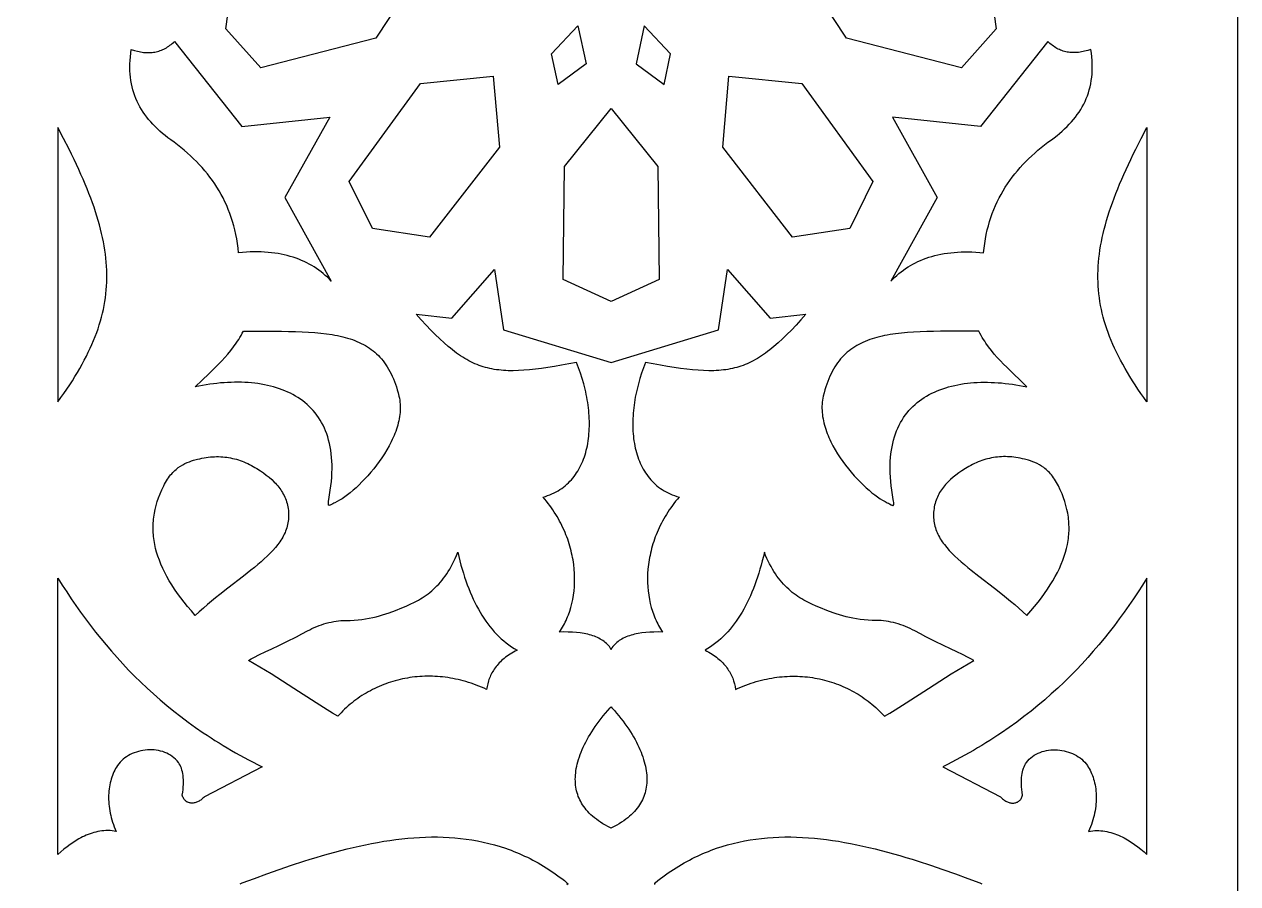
# Model space of a CAD drawing. Extents: x -580 to 580, y -400 to 400.
# Drawn here: x 478.1 to 545, y 53.2 to 100.6 of the extents above; entities that cross this region are included whole.
import ezdxf

# ---------------------------------------------------------------- set-up
doc = ezdxf.new("R2010")
doc.units = 0
doc.layers.add('LAYER_1', color=18, linetype='CONTINUOUS')
doc.layers.add('LAYER_2', color=174, linetype='CONTINUOUS')

msp = doc.modelspace()

# ---------------------------------------------------------------- linework, layer by layer
at = {"layer": 'LAYER_1'}
for points in [[(489.261, 100.354), (489.664, 103.268), (495.968, 104.882), (499.584, 103), (497.51, 99.836), (491.176, 98.197)], [(524.987, 104.882), (531.29, 103.268), (531.694, 100.354), (529.779, 98.197), (523.445, 99.836), (521.37, 103)], [(508.646, 100.525), (509.101, 98.429), (507.559, 97.282), (507.203, 98.973)], [(512.309, 100.525), (511.853, 98.429), (513.395, 97.282), (513.751, 98.973)], [(495.066, 86.451), (494.958, 86.561), (494.848, 86.667), (494.734, 86.77), (494.617, 86.869), (494.497, 86.965), (494.374, 87.057), (494.248, 87.145), (494.119, 87.23), (493.986, 87.311), (493.851, 87.388), (493.712, 87.461), (493.569, 87.53), (493.423, 87.595), (493.274, 87.657), (493.121, 87.714), (492.965, 87.767), (492.805, 87.816), (492.642, 87.86), (492.475, 87.901), (492.304, 87.937), (492.129, 87.968), (491.951, 87.996), (491.769, 88.018), (491.583, 88.037), (491.393, 88.051), (491.2, 88.06), (491.002, 88.064), (490.8, 88.064), (490.594, 88.059), (490.384, 88.049), (490.17, 88.035), (489.952, 88.015), (489.925, 88.275), (489.892, 88.531), (489.851, 88.781), (489.805, 89.027), (489.751, 89.268), (489.691, 89.504), (489.625, 89.735), (489.553, 89.962), (489.475, 90.185), (489.39, 90.403), (489.3, 90.617), (489.204, 90.826), (489.102, 91.032), (488.995, 91.233), (488.882, 91.43), (488.764, 91.623), (488.64, 91.813), (488.511, 91.999), (488.378, 92.18), (488.239, 92.359), (488.095, 92.533), (487.946, 92.705), (487.793, 92.872), (487.635, 93.037), (487.473, 93.198), (487.306, 93.356), (487.135, 93.51), (486.96, 93.662), (486.78, 93.811), (486.597, 93.956), (486.41, 94.099), (486.218, 94.24), (486.062, 94.355), (485.911, 94.472), (485.765, 94.591), (485.624, 94.713), (485.489, 94.836), (485.359, 94.962), (485.235, 95.09), (485.116, 95.221), (485.002, 95.353), (484.894, 95.489), (484.792, 95.627), (484.695, 95.767), (484.604, 95.91), (484.519, 96.056), (484.44, 96.205), (484.367, 96.357), (484.3, 96.511), (484.239, 96.669), (484.183, 96.829), (484.134, 96.993), (484.091, 97.16), (484.055, 97.33), (484.025, 97.503), (484.001, 97.68), (483.983, 97.86), (483.972, 98.044), (483.967, 98.231), (483.969, 98.422), (483.978, 98.616), (483.993, 98.814), (484.015, 99.016), (484.044, 99.222), (484.219, 99.164), (484.391, 99.117), (484.476, 99.098), (484.56, 99.081), (484.643, 99.068), (484.725, 99.057), (484.806, 99.049), (484.886, 99.044), (484.965, 99.042), (485.044, 99.043), (485.121, 99.046), (485.198, 99.053), (485.274, 99.062), (485.348, 99.074), (485.422, 99.089), (485.495, 99.107), (485.568, 99.128), (485.639, 99.152), (485.709, 99.178), (485.779, 99.207), (485.847, 99.239), (485.915, 99.274), (485.982, 99.312), (486.048, 99.353), (486.113, 99.396), (486.177, 99.443), (486.24, 99.492), (486.303, 99.544), (486.364, 99.599), (486.425, 99.657), (490.128, 94.965), (494.978, 95.487), (492.509, 91.056)], [(525.888, 86.451), (525.996, 86.561), (526.107, 86.667), (526.221, 86.77), (526.338, 86.869), (526.457, 86.965), (526.58, 87.057), (526.706, 87.145), (526.836, 87.23), (526.968, 87.311), (527.104, 87.388), (527.243, 87.461), (527.385, 87.53), (527.531, 87.595), (527.681, 87.657), (527.833, 87.714), (527.99, 87.767), (528.149, 87.816), (528.313, 87.86), (528.48, 87.901), (528.651, 87.937), (528.825, 87.968), (529.003, 87.996), (529.186, 88.018), (529.371, 88.037), (529.561, 88.051), (529.755, 88.06), (529.953, 88.064), (530.155, 88.064), (530.36, 88.059), (530.57, 88.049), (530.784, 88.035), (531.003, 88.015), (531.029, 88.275), (531.063, 88.531), (531.103, 88.781), (531.15, 89.027), (531.203, 89.268), (531.263, 89.504), (531.329, 89.735), (531.401, 89.962), (531.48, 90.185), (531.564, 90.403), (531.654, 90.617), (531.75, 90.826), (531.852, 91.032), (531.96, 91.233), (532.073, 91.43), (532.191, 91.623), (532.314, 91.813), (532.443, 91.999), (532.577, 92.18), (532.716, 92.359), (532.86, 92.533), (533.008, 92.705), (533.162, 92.872), (533.32, 93.037), (533.482, 93.198), (533.649, 93.356), (533.82, 93.51), (533.995, 93.662), (534.174, 93.811), (534.358, 93.956), (534.545, 94.099), (534.736, 94.24), (534.892, 94.355), (535.044, 94.472), (535.189, 94.591), (535.33, 94.713), (535.465, 94.836), (535.595, 94.962), (535.72, 95.09), (535.839, 95.221), (535.953, 95.353), (536.06, 95.489), (536.163, 95.627), (536.259, 95.767), (536.35, 95.91), (536.435, 96.056), (536.514, 96.205), (536.588, 96.357), (536.655, 96.511), (536.716, 96.669), (536.771, 96.829), (536.82, 96.993), (536.863, 97.16), (536.9, 97.33), (536.93, 97.503), (536.954, 97.68), (536.972, 97.86), (536.983, 98.044), (536.987, 98.231), (536.985, 98.422), (536.977, 98.616), (536.961, 98.814), (536.939, 99.016), (536.911, 99.222), (536.735, 99.164), (536.563, 99.117), (536.479, 99.098), (536.395, 99.081), (536.312, 99.068), (536.23, 99.057), (536.149, 99.049), (536.069, 99.044), (535.989, 99.042), (535.911, 99.043), (535.833, 99.046), (535.757, 99.053), (535.681, 99.062), (535.606, 99.074), (535.532, 99.089), (535.459, 99.107), (535.387, 99.128), (535.316, 99.152), (535.245, 99.178), (535.176, 99.207), (535.107, 99.239), (535.04, 99.274), (534.973, 99.312), (534.907, 99.353), (534.842, 99.396), (534.778, 99.443), (534.714, 99.492), (534.652, 99.544), (534.59, 99.599), (534.53, 99.657), (530.826, 94.965), (525.977, 95.487), (528.446, 91.056)], [(500.478, 88.869), (497.329, 89.352), (496.054, 91.931), (499.971, 97.334), (503.987, 97.743), (504.329, 93.825)], [(520.984, 97.334), (524.901, 91.931), (523.626, 89.352), (520.476, 88.869), (516.625, 93.825), (516.968, 97.743)], [(510.477, 95.959), (513.048, 92.76), (513.126, 86.536), (510.477, 85.332), (507.829, 86.536), (507.907, 92.76)], [(480, 79.793), (480.171, 80.032), (480.337, 80.268), (480.497, 80.502), (480.651, 80.734), (480.799, 80.965), (480.942, 81.193), (481.079, 81.419), (481.21, 81.644), (481.336, 81.868), (481.456, 82.09), (481.57, 82.31), (481.679, 82.53), (481.782, 82.748), (481.88, 82.965), (481.972, 83.182), (482.059, 83.398), (482.14, 83.613), (482.215, 83.827), (482.285, 84.041), (482.349, 84.255), (482.408, 84.468), (482.462, 84.681), (482.51, 84.895), (482.553, 85.108), (482.59, 85.321), (482.622, 85.535), (482.648, 85.749), (482.67, 85.964), (482.685, 86.179), (482.696, 86.395), (482.701, 86.612), (482.701, 86.829), (482.696, 87.048), (482.685, 87.268), (482.669, 87.489), (482.648, 87.711), (482.622, 87.935), (482.59, 88.16), (482.553, 88.387), (482.512, 88.616), (482.465, 88.847), (482.413, 89.08), (482.355, 89.314), (482.293, 89.551), (482.226, 89.79), (482.153, 90.032), (482.075, 90.276), (481.993, 90.523), (481.905, 90.773), (481.813, 91.025), (481.715, 91.28), (481.613, 91.538), (481.505, 91.8), (481.393, 92.065), (481.275, 92.333), (481.153, 92.604), (481.026, 92.879), (480.894, 93.158), (480.757, 93.441), (480.615, 93.727), (480.317, 94.312), (480, 94.914)], [(540, 79.793), (539.829, 80.032), (539.663, 80.268), (539.503, 80.502), (539.349, 80.734), (539.201, 80.965), (539.058, 81.193), (538.921, 81.419), (538.79, 81.644), (538.664, 81.868), (538.544, 82.09), (538.43, 82.31), (538.321, 82.53), (538.218, 82.748), (538.12, 82.965), (538.028, 83.182), (537.941, 83.398), (537.86, 83.613), (537.785, 83.827), (537.715, 84.041), (537.651, 84.255), (537.592, 84.468), (537.538, 84.681), (537.49, 84.895), (537.447, 85.108), (537.41, 85.321), (537.378, 85.535), (537.352, 85.749), (537.33, 85.964), (537.315, 86.179), (537.304, 86.395), (537.299, 86.612), (537.299, 86.829), (537.304, 87.048), (537.315, 87.268), (537.331, 87.489), (537.352, 87.711), (537.378, 87.935), (537.41, 88.16), (537.447, 88.387), (537.488, 88.616), (537.535, 88.847), (537.587, 89.08), (537.645, 89.314), (537.707, 89.551), (537.774, 89.79), (537.847, 90.032), (537.925, 90.276), (538.007, 90.523), (538.095, 90.773), (538.187, 91.025), (538.285, 91.28), (538.387, 91.538), (538.495, 91.8), (538.607, 92.065), (538.725, 92.333), (538.847, 92.604), (538.974, 92.879), (539.106, 93.158), (539.243, 93.441), (539.385, 93.727), (539.683, 94.312), (540, 94.914)], [(510.483, 66.161), (510.477, 66.17), (510.472, 66.161), (510.472, 66.179), (510.429, 66.247), (510.382, 66.311), (510.332, 66.373), (510.278, 66.432), (510.22, 66.489), (510.159, 66.542), (510.095, 66.593), (510.027, 66.642), (509.957, 66.688), (509.883, 66.731), (509.806, 66.772), (509.726, 66.81), (509.643, 66.846), (509.557, 66.88), (509.469, 66.911), (509.378, 66.94), (509.284, 66.966), (509.189, 66.991), (509.09, 67.013), (508.99, 67.033), (508.782, 67.066), (508.567, 67.091), (508.344, 67.109), (508.114, 67.118), (507.879, 67.12), (507.638, 67.115), (507.695, 67.201), (507.75, 67.289), (507.804, 67.378), (507.856, 67.47), (507.905, 67.563), (507.953, 67.658), (507.999, 67.755), (508.042, 67.853), (508.084, 67.953), (508.124, 68.055), (508.197, 68.262), (508.262, 68.475), (508.318, 68.694), (508.366, 68.917), (508.405, 69.145), (508.435, 69.378), (508.455, 69.614), (508.467, 69.853), (508.469, 70.095), (508.461, 70.341), (508.444, 70.588), (508.417, 70.837), (508.38, 71.088), (508.358, 71.214), (508.333, 71.34), (508.306, 71.467), (508.275, 71.593), (508.243, 71.72), (508.208, 71.847), (508.17, 71.973), (508.129, 72.1), (508.086, 72.227), (508.04, 72.353), (507.991, 72.479), (507.94, 72.606), (507.885, 72.731), (507.828, 72.857), (507.769, 72.982), (507.706, 73.107), (507.641, 73.231), (507.572, 73.355), (507.501, 73.478), (507.427, 73.601), (507.35, 73.723), (507.27, 73.844), (507.187, 73.965), (507.102, 74.085), (507.013, 74.204), (506.921, 74.322), (506.826, 74.439), (506.728, 74.555), (506.857, 74.593), (506.982, 74.635), (507.103, 74.68), (507.221, 74.73), (507.336, 74.783), (507.447, 74.84), (507.554, 74.901), (507.658, 74.965), (507.759, 75.033), (507.856, 75.104), (507.95, 75.179), (508.04, 75.257), (508.127, 75.337), (508.211, 75.422), (508.291, 75.509), (508.368, 75.599), (508.442, 75.692), (508.513, 75.788), (508.58, 75.886), (508.644, 75.987), (508.705, 76.091), (508.763, 76.198), (508.818, 76.306), (508.869, 76.418), (508.917, 76.531), (508.963, 76.647), (509.005, 76.765), (509.044, 76.885), (509.08, 77.007), (509.113, 77.131), (509.143, 77.256), (509.17, 77.384), (509.194, 77.513), (509.215, 77.644), (509.234, 77.777), (509.249, 77.911), (509.261, 78.046), (509.271, 78.183), (509.278, 78.321), (509.281, 78.461), (509.282, 78.601), (509.281, 78.742), (509.276, 78.885), (509.269, 79.028), (509.259, 79.173), (509.246, 79.318), (509.231, 79.463), (509.213, 79.609), (509.192, 79.756), (509.168, 79.904), (509.142, 80.051), (509.114, 80.199), (509.083, 80.347), (509.049, 80.496), (508.974, 80.793), (508.888, 81.09), (508.793, 81.386), (508.689, 81.681), (508.574, 81.973), (508.153, 81.894), (507.75, 81.82), (507.365, 81.754), (506.997, 81.694), (506.645, 81.643), (506.308, 81.599), (505.985, 81.564), (505.675, 81.538), (505.377, 81.521), (505.091, 81.514), (504.952, 81.514), (504.815, 81.517), (504.681, 81.522), (504.548, 81.53), (504.418, 81.541), (504.29, 81.554), (504.164, 81.571), (504.039, 81.59), (503.917, 81.612), (503.795, 81.637), (503.675, 81.665), (503.557, 81.696), (503.439, 81.731), (503.323, 81.768), (503.208, 81.809), (503.093, 81.853), (502.979, 81.901), (502.866, 81.952), (502.753, 82.006), (502.64, 82.064), (502.528, 82.125), (502.416, 82.19), (502.304, 82.258), (502.191, 82.33), (502.079, 82.406), (501.966, 82.486), (501.853, 82.57), (501.739, 82.657), (501.624, 82.748), (501.508, 82.844), (501.275, 83.047), (501.036, 83.266), (500.792, 83.503), (500.541, 83.757), (500.283, 84.029), (500.016, 84.318), (499.74, 84.627), (501.707, 84.403), (504.06, 87.097), (504.557, 83.774), (510.477, 81.967), (516.397, 83.774), (516.894, 87.097), (519.248, 84.403), (521.215, 84.627), (520.939, 84.318), (520.672, 84.029), (520.414, 83.757), (520.163, 83.503), (519.919, 83.266), (519.68, 83.047), (519.446, 82.844), (519.331, 82.748), (519.216, 82.657), (519.102, 82.57), (518.989, 82.486), (518.876, 82.406), (518.763, 82.33), (518.651, 82.258), (518.539, 82.19), (518.427, 82.125), (518.314, 82.064), (518.202, 82.006), (518.089, 81.952), (517.976, 81.901), (517.862, 81.853), (517.747, 81.809), (517.632, 81.768), (517.515, 81.731), (517.398, 81.696), (517.279, 81.665), (517.159, 81.637), (517.038, 81.612), (516.915, 81.59), (516.791, 81.571), (516.664, 81.554), (516.536, 81.541), (516.406, 81.53), (516.274, 81.522), (516.14, 81.517), (516.003, 81.514), (515.864, 81.514), (515.577, 81.521), (515.28, 81.538), (514.97, 81.564), (514.647, 81.599), (514.31, 81.643), (513.958, 81.694), (513.59, 81.754), (513.205, 81.82), (512.802, 81.894), (512.38, 81.973), (512.266, 81.681), (512.161, 81.386), (512.066, 81.09), (511.981, 80.793), (511.906, 80.496), (511.872, 80.347), (511.841, 80.199), (511.812, 80.051), (511.786, 79.904), (511.763, 79.756), (511.742, 79.609), (511.724, 79.463), (511.708, 79.318), (511.696, 79.173), (511.686, 79.028), (511.678, 78.885), (511.674, 78.742), (511.672, 78.601), (511.673, 78.461), (511.677, 78.321), (511.684, 78.183), (511.693, 78.046), (511.706, 77.911), (511.721, 77.777), (511.739, 77.644), (511.76, 77.513), (511.784, 77.384), (511.812, 77.256), (511.842, 77.131), (511.875, 77.007), (511.911, 76.885), (511.95, 76.765), (511.992, 76.647), (512.037, 76.531), (512.086, 76.418), (512.137, 76.306), (512.192, 76.198), (512.249, 76.091), (512.31, 75.987), (512.375, 75.886), (512.442, 75.788), (512.513, 75.692), (512.586, 75.599), (512.664, 75.509), (512.744, 75.422), (512.828, 75.337), (512.915, 75.257), (513.005, 75.179), (513.099, 75.104), (513.196, 75.033), (513.297, 74.965), (513.401, 74.901), (513.508, 74.84), (513.619, 74.783), (513.733, 74.73), (513.851, 74.68), (513.973, 74.635), (514.098, 74.593), (514.226, 74.555), (514.128, 74.439), (514.034, 74.322), (513.942, 74.204), (513.853, 74.085), (513.767, 73.965), (513.684, 73.844), (513.605, 73.723), (513.528, 73.601), (513.454, 73.478), (513.382, 73.355), (513.314, 73.231), (513.249, 73.107), (513.186, 72.982), (513.126, 72.857), (513.069, 72.731), (513.015, 72.606), (512.964, 72.479), (512.915, 72.353), (512.869, 72.227), (512.826, 72.1), (512.785, 71.973), (512.747, 71.847), (512.712, 71.72), (512.679, 71.593), (512.649, 71.467), (512.622, 71.34), (512.597, 71.214), (512.574, 71.088), (512.537, 70.837), (512.51, 70.588), (512.493, 70.341), (512.486, 70.095), (512.488, 69.853), (512.499, 69.614), (512.52, 69.378), (512.55, 69.145), (512.589, 68.917), (512.636, 68.694), (512.693, 68.475), (512.758, 68.262), (512.831, 68.055), (512.87, 67.953), (512.912, 67.853), (512.956, 67.755), (513.002, 67.658), (513.049, 67.563), (513.099, 67.47), (513.151, 67.378), (513.204, 67.289), (513.26, 67.201), (513.317, 67.115), (513.076, 67.12), (512.84, 67.118), (512.611, 67.109), (512.388, 67.091), (512.172, 67.066), (511.965, 67.033), (511.864, 67.013), (511.766, 66.991), (511.67, 66.966), (511.577, 66.94), (511.486, 66.911), (511.398, 66.88), (511.312, 66.846), (511.229, 66.81), (511.149, 66.772), (511.072, 66.731), (510.998, 66.688), (510.927, 66.642), (510.86, 66.593), (510.795, 66.542), (510.734, 66.489), (510.677, 66.432), (510.623, 66.373), (510.572, 66.311), (510.526, 66.247), (510.483, 66.179)], [(494.97, 74.674), (495.01, 74.927), (495.043, 75.174), (495.069, 75.415), (495.088, 75.651), (495.1, 75.88), (495.105, 76.104), (495.104, 76.322), (495.096, 76.534), (495.081, 76.741), (495.061, 76.942), (495.034, 77.138), (495.001, 77.328), (494.962, 77.513), (494.917, 77.692), (494.867, 77.866), (494.81, 78.034), (494.749, 78.197), (494.681, 78.355), (494.609, 78.507), (494.531, 78.655), (494.448, 78.797), (494.36, 78.934), (494.267, 79.066), (494.169, 79.193), (494.067, 79.315), (493.96, 79.433), (493.849, 79.545), (493.733, 79.652), (493.613, 79.755), (493.489, 79.853), (493.36, 79.946), (493.228, 80.034), (493.092, 80.118), (492.953, 80.197), (492.809, 80.271), (492.663, 80.341), (492.512, 80.407), (492.359, 80.468), (492.202, 80.525), (492.042, 80.577), (491.88, 80.625), (491.714, 80.669), (491.546, 80.708), (491.375, 80.743), (491.202, 80.774), (491.026, 80.801), (490.848, 80.824), (490.667, 80.843), (490.485, 80.858), (490.3, 80.869), (490.114, 80.876), (489.926, 80.879), (489.736, 80.879), (489.545, 80.874), (489.352, 80.866), (489.158, 80.854), (488.963, 80.839), (488.767, 80.819), (488.569, 80.797), (488.371, 80.77), (488.172, 80.741), (487.972, 80.707), (487.772, 80.671), (487.571, 80.631), (487.946, 80.994), (488.317, 81.349), (488.681, 81.702), (488.858, 81.881), (489.032, 82.062), (489.201, 82.246), (489.366, 82.433), (489.525, 82.626), (489.678, 82.825), (489.825, 83.03), (489.896, 83.135), (489.965, 83.243), (490.031, 83.352), (490.096, 83.464), (490.159, 83.577), (490.22, 83.694), (491.927, 83.689), (492.326, 83.686), (492.713, 83.68), (493.089, 83.67), (493.454, 83.657), (493.807, 83.639), (494.15, 83.615), (494.481, 83.585), (494.8, 83.547), (495.108, 83.502), (495.258, 83.476), (495.405, 83.448), (495.549, 83.418), (495.691, 83.385), (495.829, 83.349), (495.965, 83.311), (496.098, 83.27), (496.227, 83.227), (496.354, 83.18), (496.479, 83.13), (496.6, 83.077), (496.718, 83.021), (496.834, 82.962), (496.947, 82.899), (497.057, 82.833), (497.164, 82.763), (497.268, 82.689), (497.369, 82.612), (497.468, 82.53), (497.563, 82.445), (497.656, 82.355), (497.746, 82.262), (497.832, 82.164), (497.916, 82.061), (497.998, 81.955), (498.076, 81.843), (498.151, 81.727), (498.224, 81.606), (498.293, 81.48), (498.36, 81.35), (498.424, 81.214), (498.485, 81.073), (498.543, 80.927), (498.598, 80.775), (498.65, 80.618), (498.699, 80.455), (498.746, 80.287), (498.789, 80.113), (498.813, 80.003), (498.831, 79.893), (498.846, 79.781), (498.855, 79.669), (498.86, 79.556), (498.861, 79.442), (498.857, 79.328), (498.849, 79.213), (498.837, 79.098), (498.822, 78.983), (498.802, 78.868), (498.779, 78.752), (498.752, 78.636), (498.722, 78.521), (498.688, 78.405), (498.651, 78.289), (498.611, 78.174), (498.568, 78.059), (498.522, 77.944), (498.473, 77.83), (498.422, 77.716), (498.368, 77.602), (498.252, 77.377), (498.128, 77.155), (497.996, 76.937), (497.856, 76.722), (497.71, 76.513), (497.559, 76.308), (497.404, 76.109), (497.245, 75.917), (497.083, 75.731), (496.919, 75.553), (496.755, 75.383), (496.591, 75.221), (496.427, 75.069), (496.266, 74.926), (496.107, 74.793), (495.952, 74.672), (495.801, 74.561), (495.656, 74.463), (495.517, 74.377), (495.385, 74.304), (495.262, 74.244), (495.198, 74.214), (495.141, 74.185), (495.047, 74.132), (495.009, 74.112), (494.977, 74.099), (494.951, 74.094), (494.94, 74.095), (494.931, 74.098), (494.923, 74.105), (494.917, 74.114), (494.908, 74.143), (494.905, 74.186), (494.908, 74.245), (494.915, 74.322), (494.929, 74.418)], [(525.985, 74.674), (525.944, 74.927), (525.912, 75.174), (525.886, 75.415), (525.867, 75.651), (525.855, 75.88), (525.85, 76.104), (525.851, 76.322), (525.859, 76.534), (525.873, 76.741), (525.894, 76.942), (525.921, 77.138), (525.954, 77.328), (525.992, 77.513), (526.037, 77.692), (526.088, 77.866), (526.144, 78.034), (526.206, 78.197), (526.273, 78.355), (526.346, 78.507), (526.424, 78.655), (526.507, 78.797), (526.595, 78.934), (526.687, 79.066), (526.785, 79.193), (526.888, 79.315), (526.994, 79.433), (527.106, 79.545), (527.222, 79.652), (527.342, 79.755), (527.466, 79.853), (527.594, 79.946), (527.726, 80.034), (527.862, 80.118), (528.002, 80.197), (528.145, 80.271), (528.292, 80.341), (528.442, 80.407), (528.596, 80.468), (528.752, 80.525), (528.912, 80.577), (529.075, 80.625), (529.24, 80.669), (529.409, 80.708), (529.58, 80.743), (529.753, 80.774), (529.929, 80.801), (530.107, 80.824), (530.287, 80.843), (530.47, 80.858), (530.654, 80.869), (530.84, 80.876), (531.029, 80.879), (531.218, 80.879), (531.41, 80.874), (531.602, 80.866), (531.796, 80.854), (531.992, 80.839), (532.188, 80.819), (532.385, 80.797), (532.584, 80.77), (532.783, 80.741), (532.982, 80.707), (533.183, 80.671), (533.384, 80.631), (533.009, 80.994), (532.638, 81.349), (532.274, 81.702), (532.097, 81.881), (531.923, 82.062), (531.753, 82.246), (531.589, 82.433), (531.43, 82.626), (531.276, 82.825), (531.13, 83.03), (531.059, 83.135), (530.99, 83.243), (530.923, 83.352), (530.858, 83.464), (530.795, 83.577), (530.735, 83.694), (529.028, 83.689), (528.629, 83.686), (528.242, 83.68), (527.866, 83.67), (527.501, 83.657), (527.147, 83.639), (526.805, 83.615), (526.474, 83.585), (526.154, 83.547), (525.846, 83.502), (525.696, 83.476), (525.549, 83.448), (525.405, 83.418), (525.264, 83.385), (525.125, 83.349), (524.99, 83.311), (524.857, 83.27), (524.727, 83.227), (524.6, 83.18), (524.476, 83.13), (524.355, 83.077), (524.236, 83.021), (524.121, 82.962), (524.008, 82.899), (523.898, 82.833), (523.791, 82.763), (523.687, 82.689), (523.585, 82.612), (523.487, 82.53), (523.392, 82.445), (523.299, 82.355), (523.209, 82.262), (523.122, 82.164), (523.038, 82.061), (522.957, 81.955), (522.879, 81.843), (522.804, 81.727), (522.731, 81.606), (522.661, 81.48), (522.595, 81.35), (522.531, 81.214), (522.47, 81.073), (522.412, 80.927), (522.357, 80.775), (522.305, 80.618), (522.255, 80.455), (522.209, 80.287), (522.166, 80.113), (522.142, 80.003), (522.123, 79.893), (522.109, 79.781), (522.1, 79.669), (522.095, 79.556), (522.094, 79.442), (522.098, 79.328), (522.106, 79.213), (522.117, 79.098), (522.133, 78.983), (522.153, 78.868), (522.176, 78.752), (522.203, 78.636), (522.233, 78.521), (522.267, 78.405), (522.304, 78.289), (522.344, 78.174), (522.387, 78.059), (522.433, 77.944), (522.482, 77.83), (522.533, 77.716), (522.587, 77.602), (522.702, 77.377), (522.827, 77.155), (522.959, 76.937), (523.099, 76.722), (523.244, 76.513), (523.395, 76.308), (523.551, 76.109), (523.71, 75.917), (523.872, 75.731), (524.035, 75.553), (524.2, 75.383), (524.364, 75.221), (524.527, 75.069), (524.689, 74.926), (524.848, 74.793), (525.003, 74.672), (525.154, 74.561), (525.299, 74.463), (525.438, 74.377), (525.569, 74.304), (525.693, 74.244), (525.756, 74.214), (525.813, 74.185), (525.908, 74.132), (525.946, 74.112), (525.978, 74.099), (526.004, 74.094), (526.015, 74.095), (526.024, 74.098), (526.032, 74.105), (526.038, 74.114), (526.047, 74.143), (526.05, 74.186), (526.047, 74.245), (526.039, 74.322), (526.026, 74.418)], [(487.571, 68.034), (487.355, 68.281), (487.149, 68.526), (486.955, 68.769), (486.771, 69.008), (486.597, 69.245), (486.435, 69.48), (486.282, 69.713), (486.141, 69.943), (486.01, 70.172), (485.889, 70.398), (485.779, 70.623), (485.68, 70.847), (485.591, 71.068), (485.512, 71.289), (485.443, 71.508), (485.385, 71.726), (485.337, 71.943), (485.317, 72.051), (485.3, 72.159), (485.285, 72.267), (485.272, 72.375), (485.262, 72.482), (485.255, 72.59), (485.25, 72.697), (485.248, 72.804), (485.248, 72.911), (485.251, 73.018), (485.256, 73.125), (485.264, 73.232), (485.274, 73.339), (485.287, 73.445), (485.302, 73.552), (485.32, 73.659), (485.363, 73.873), (485.416, 74.087), (485.479, 74.301), (485.552, 74.516), (485.635, 74.732), (485.727, 74.948), (485.83, 75.165), (485.881, 75.266), (485.934, 75.361), (485.988, 75.452), (486.043, 75.538), (486.098, 75.62), (486.155, 75.697), (486.213, 75.77), (486.271, 75.839), (486.331, 75.904), (486.39, 75.965), (486.451, 76.023), (486.511, 76.077), (486.572, 76.127), (486.634, 76.175), (486.757, 76.26), (486.88, 76.335), (487.003, 76.399), (487.125, 76.454), (487.246, 76.502), (487.364, 76.543), (487.479, 76.579), (487.698, 76.639), (487.818, 76.668), (487.937, 76.694), (488.055, 76.716), (488.172, 76.735), (488.288, 76.75), (488.404, 76.763), (488.519, 76.772), (488.633, 76.777), (488.746, 76.78), (488.859, 76.779), (488.97, 76.775), (489.081, 76.768), (489.191, 76.758), (489.301, 76.744), (489.41, 76.728), (489.518, 76.708), (489.625, 76.686), (489.732, 76.66), (489.837, 76.632), (489.943, 76.6), (490.047, 76.566), (490.151, 76.529), (490.254, 76.488), (490.357, 76.445), (490.459, 76.4), (490.56, 76.351), (490.661, 76.3), (490.761, 76.245), (490.86, 76.189), (490.959, 76.129), (491.155, 76.002), (491.322, 75.885), (491.483, 75.765), (491.636, 75.642), (491.782, 75.514), (491.92, 75.382), (491.986, 75.314), (492.049, 75.245), (492.11, 75.174), (492.168, 75.102), (492.224, 75.028), (492.278, 74.954), (492.328, 74.877), (492.376, 74.799), (492.421, 74.719), (492.463, 74.637), (492.503, 74.554), (492.539, 74.468), (492.571, 74.381), (492.601, 74.292), (492.628, 74.201), (492.65, 74.107), (492.67, 74.012), (492.686, 73.914), (492.698, 73.814), (492.707, 73.712), (492.712, 73.607), (492.713, 73.5), (492.71, 73.405), (492.703, 73.311), (492.692, 73.218), (492.678, 73.126), (492.66, 73.036), (492.638, 72.946), (492.612, 72.857), (492.583, 72.769), (492.55, 72.683), (492.515, 72.596), (492.475, 72.511), (492.433, 72.427), (492.387, 72.343), (492.338, 72.26), (492.287, 72.177), (492.232, 72.095), (492.174, 72.014), (492.114, 71.933), (491.985, 71.773), (491.846, 71.614), (491.697, 71.456), (491.538, 71.299), (491.372, 71.143), (491.197, 70.987), (491.015, 70.83), (490.826, 70.674), (490.631, 70.516), (490.224, 70.197), (489.361, 69.534), (488.915, 69.185), (488.69, 69.004), (488.465, 68.82), (488.239, 68.631), (488.015, 68.437), (487.792, 68.238)], [(533.384, 68.034), (533.6, 68.281), (533.805, 68.526), (534, 68.769), (534.184, 69.008), (534.357, 69.245), (534.52, 69.48), (534.672, 69.713), (534.814, 69.943), (534.945, 70.172), (535.065, 70.398), (535.175, 70.623), (535.275, 70.847), (535.364, 71.068), (535.443, 71.289), (535.511, 71.508), (535.57, 71.726), (535.617, 71.943), (535.638, 72.051), (535.655, 72.159), (535.67, 72.267), (535.683, 72.375), (535.692, 72.482), (535.7, 72.59), (535.705, 72.697), (535.707, 72.804), (535.707, 72.911), (535.704, 73.018), (535.699, 73.125), (535.691, 73.232), (535.681, 73.339), (535.668, 73.445), (535.652, 73.552), (535.635, 73.659), (535.591, 73.873), (535.538, 74.087), (535.475, 74.301), (535.403, 74.516), (535.32, 74.732), (535.227, 74.948), (535.125, 75.165), (535.074, 75.266), (535.021, 75.361), (534.967, 75.452), (534.912, 75.538), (534.856, 75.62), (534.799, 75.697), (534.742, 75.77), (534.683, 75.839), (534.624, 75.904), (534.564, 75.965), (534.504, 76.023), (534.443, 76.077), (534.382, 76.127), (534.321, 76.175), (534.198, 76.26), (534.074, 76.335), (533.951, 76.399), (533.829, 76.454), (533.709, 76.502), (533.591, 76.543), (533.476, 76.579), (533.257, 76.639), (533.137, 76.668), (533.018, 76.694), (532.9, 76.716), (532.783, 76.735), (532.666, 76.75), (532.551, 76.763), (532.436, 76.772), (532.322, 76.777), (532.209, 76.78), (532.096, 76.779), (531.984, 76.775), (531.873, 76.768), (531.763, 76.758), (531.654, 76.744), (531.545, 76.728), (531.437, 76.708), (531.33, 76.686), (531.223, 76.66), (531.117, 76.632), (531.012, 76.6), (530.907, 76.566), (530.804, 76.529), (530.7, 76.488), (530.598, 76.445), (530.496, 76.4), (530.395, 76.351), (530.294, 76.3), (530.194, 76.245), (530.095, 76.189), (529.996, 76.129), (529.8, 76.002), (529.633, 75.885), (529.472, 75.765), (529.318, 75.642), (529.172, 75.514), (529.034, 75.382), (528.969, 75.314), (528.906, 75.245), (528.845, 75.174), (528.786, 75.102), (528.73, 75.028), (528.677, 74.954), (528.626, 74.877), (528.578, 74.799), (528.533, 74.719), (528.491, 74.637), (528.452, 74.554), (528.416, 74.468), (528.383, 74.381), (528.353, 74.292), (528.327, 74.201), (528.304, 74.107), (528.285, 74.012), (528.269, 73.914), (528.256, 73.814), (528.248, 73.712), (528.243, 73.607), (528.242, 73.5), (528.245, 73.405), (528.251, 73.311), (528.262, 73.218), (528.277, 73.126), (528.295, 73.036), (528.317, 72.946), (528.342, 72.857), (528.372, 72.769), (528.404, 72.683), (528.44, 72.596), (528.479, 72.511), (528.522, 72.427), (528.568, 72.343), (528.616, 72.26), (528.668, 72.177), (528.723, 72.095), (528.78, 72.014), (528.841, 71.933), (528.97, 71.773), (529.109, 71.614), (529.258, 71.456), (529.416, 71.299), (529.583, 71.143), (529.758, 70.987), (529.94, 70.83), (530.129, 70.674), (530.324, 70.516), (530.731, 70.197), (531.593, 69.534), (532.04, 69.185), (532.265, 69.004), (532.49, 68.82), (532.715, 68.631), (532.94, 68.437), (533.163, 68.238)], [(495.419, 62.474), (495.127, 62.649), (494.831, 62.831), (494.23, 63.21), (492.998, 64.005), (492.374, 64.408), (491.746, 64.804), (491.433, 64.998), (491.119, 65.188), (490.807, 65.372), (490.496, 65.551), (490.65, 65.638), (490.802, 65.72), (491.109, 65.876), (491.43, 66.03), (491.78, 66.194), (492.173, 66.379), (492.622, 66.597), (493.143, 66.86), (493.435, 67.012), (493.75, 67.18), (493.874, 67.244), (494, 67.306), (494.129, 67.364), (494.259, 67.419), (494.39, 67.47), (494.523, 67.518), (494.656, 67.562), (494.79, 67.601), (494.925, 67.637), (495.06, 67.668), (495.195, 67.695), (495.329, 67.717), (495.463, 67.734), (495.596, 67.747), (495.728, 67.754), (495.858, 67.756), (496.095, 67.758), (496.322, 67.768), (496.541, 67.785), (496.752, 67.809), (496.955, 67.839), (497.153, 67.874), (497.344, 67.915), (497.531, 67.961), (497.714, 68.011), (497.894, 68.065), (498.071, 68.122), (498.246, 68.183), (498.595, 68.311), (498.947, 68.447), (499.182, 68.542), (499.413, 68.644), (499.64, 68.754), (499.751, 68.813), (499.861, 68.874), (499.97, 68.938), (500.078, 69.004), (500.184, 69.074), (500.289, 69.147), (500.392, 69.223), (500.494, 69.302), (500.595, 69.385), (500.693, 69.472), (500.791, 69.563), (500.886, 69.658), (500.98, 69.758), (501.072, 69.861), (501.163, 69.97), (501.252, 70.083), (501.339, 70.2), (501.424, 70.323), (501.507, 70.452), (501.588, 70.585), (501.667, 70.724), (501.744, 70.869), (501.819, 71.02), (501.892, 71.177), (501.963, 71.339), (502.032, 71.509), (502.089, 71.271), (502.148, 71.037), (502.209, 70.808), (502.273, 70.582), (502.34, 70.36), (502.41, 70.143), (502.483, 69.929), (502.558, 69.72), (502.636, 69.516), (502.717, 69.315), (502.8, 69.119), (502.887, 68.928), (502.977, 68.741), (503.07, 68.558), (503.165, 68.381), (503.264, 68.208), (503.366, 68.039), (503.471, 67.876), (503.58, 67.717), (503.691, 67.563), (503.806, 67.415), (503.924, 67.271), (504.045, 67.132), (504.17, 66.999), (504.299, 66.87), (504.43, 66.747), (504.565, 66.63), (504.704, 66.517), (504.846, 66.41), (504.992, 66.309), (505.142, 66.213), (505.295, 66.122), (505.195, 66.069), (505.098, 66.014), (505.005, 65.958), (504.915, 65.901), (504.829, 65.843), (504.746, 65.784), (504.667, 65.724), (504.591, 65.664), (504.518, 65.602), (504.448, 65.539), (504.382, 65.475), (504.318, 65.411), (504.258, 65.345), (504.2, 65.279), (504.146, 65.212), (504.094, 65.144), (504.045, 65.075), (503.999, 65.005), (503.956, 64.934), (503.915, 64.863), (503.877, 64.791), (503.842, 64.718), (503.809, 64.644), (503.779, 64.57), (503.751, 64.495), (503.725, 64.419), (503.681, 64.266), (503.646, 64.109), (503.619, 63.95), (503.478, 64.015), (503.336, 64.077), (503.194, 64.135), (503.051, 64.191), (502.909, 64.243), (502.766, 64.293), (502.623, 64.339), (502.481, 64.382), (502.338, 64.423), (502.195, 64.46), (502.052, 64.494), (501.909, 64.526), (501.767, 64.554), (501.624, 64.58), (501.482, 64.602), (501.34, 64.622), (501.198, 64.639), (501.056, 64.653), (500.915, 64.664), (500.773, 64.673), (500.633, 64.678), (500.493, 64.681), (500.353, 64.681), (500.213, 64.678), (500.075, 64.672), (499.936, 64.664), (499.799, 64.653), (499.661, 64.639), (499.525, 64.623), (499.389, 64.604), (499.254, 64.582), (499.12, 64.557), (498.986, 64.53), (498.854, 64.501), (498.722, 64.469), (498.591, 64.434), (498.461, 64.396), (498.331, 64.356), (498.203, 64.314), (498.076, 64.269), (497.95, 64.221), (497.825, 64.171), (497.701, 64.119), (497.578, 64.064), (497.457, 64.007), (497.337, 63.947), (497.218, 63.885), (497.1, 63.82), (496.983, 63.753), (496.868, 63.684), (496.755, 63.612), (496.642, 63.538), (496.532, 63.462), (496.422, 63.383), (496.314, 63.302), (496.208, 63.219), (496.104, 63.134), (496.001, 63.046), (495.899, 62.956), (495.8, 62.864), (495.702, 62.77), (495.606, 62.673), (495.511, 62.574)], [(525.536, 62.474), (525.828, 62.649), (526.124, 62.831), (526.725, 63.21), (527.956, 64.005), (528.581, 64.408), (529.208, 64.804), (529.522, 64.998), (529.835, 65.188), (530.148, 65.372), (530.459, 65.551), (530.305, 65.638), (530.152, 65.72), (529.845, 65.876), (529.524, 66.03), (529.175, 66.194), (528.782, 66.379), (528.332, 66.597), (527.811, 66.86), (527.52, 67.012), (527.205, 67.18), (527.081, 67.244), (526.954, 67.306), (526.826, 67.364), (526.696, 67.419), (526.565, 67.47), (526.432, 67.518), (526.299, 67.562), (526.164, 67.601), (526.03, 67.637), (525.895, 67.668), (525.76, 67.695), (525.626, 67.717), (525.492, 67.734), (525.359, 67.747), (525.227, 67.754), (525.096, 67.756), (524.86, 67.758), (524.632, 67.768), (524.414, 67.785), (524.203, 67.809), (523.999, 67.839), (523.802, 67.874), (523.61, 67.915), (523.423, 67.961), (523.24, 68.011), (523.061, 68.065), (522.884, 68.122), (522.708, 68.183), (522.359, 68.311), (522.008, 68.447), (521.773, 68.542), (521.542, 68.644), (521.315, 68.754), (521.204, 68.813), (521.093, 68.874), (520.984, 68.938), (520.877, 69.004), (520.771, 69.074), (520.666, 69.147), (520.562, 69.223), (520.46, 69.302), (520.36, 69.385), (520.261, 69.472), (520.164, 69.563), (520.068, 69.658), (519.974, 69.758), (519.882, 69.861), (519.792, 69.97), (519.703, 70.083), (519.616, 70.2), (519.531, 70.323), (519.448, 70.452), (519.367, 70.585), (519.288, 70.724), (519.21, 70.869), (519.135, 71.02), (519.062, 71.177), (518.991, 71.339), (518.922, 71.509), (518.866, 71.271), (518.807, 71.037), (518.745, 70.808), (518.681, 70.582), (518.614, 70.36), (518.545, 70.143), (518.472, 69.929), (518.397, 69.72), (518.319, 69.516), (518.238, 69.315), (518.154, 69.119), (518.067, 68.928), (517.978, 68.741), (517.885, 68.558), (517.789, 68.381), (517.69, 68.208), (517.588, 68.039), (517.483, 67.876), (517.375, 67.717), (517.263, 67.563), (517.149, 67.415), (517.031, 67.271), (516.909, 67.132), (516.784, 66.999), (516.656, 66.87), (516.524, 66.747), (516.389, 66.63), (516.251, 66.517), (516.108, 66.41), (515.962, 66.309), (515.813, 66.213), (515.66, 66.122), (515.76, 66.069), (515.857, 66.014), (515.95, 65.958), (516.039, 65.901), (516.125, 65.843), (516.208, 65.784), (516.288, 65.724), (516.364, 65.664), (516.437, 65.602), (516.506, 65.539), (516.573, 65.475), (516.636, 65.411), (516.697, 65.345), (516.754, 65.279), (516.809, 65.212), (516.861, 65.144), (516.909, 65.075), (516.955, 65.005), (516.999, 64.934), (517.039, 64.863), (517.077, 64.791), (517.113, 64.718), (517.145, 64.644), (517.176, 64.57), (517.204, 64.495), (517.229, 64.419), (517.273, 64.266), (517.309, 64.109), (517.335, 63.95), (517.477, 64.015), (517.619, 64.077), (517.761, 64.135), (517.903, 64.191), (518.046, 64.243), (518.188, 64.293), (518.331, 64.339), (518.474, 64.382), (518.617, 64.423), (518.76, 64.46), (518.903, 64.494), (519.045, 64.526), (519.188, 64.554), (519.331, 64.58), (519.473, 64.602), (519.615, 64.622), (519.757, 64.639), (519.899, 64.653), (520.04, 64.664), (520.181, 64.673), (520.322, 64.678), (520.462, 64.681), (520.602, 64.681), (520.741, 64.678), (520.88, 64.672), (521.018, 64.664), (521.156, 64.653), (521.293, 64.639), (521.43, 64.623), (521.565, 64.604), (521.7, 64.582), (521.835, 64.557), (521.968, 64.53), (522.101, 64.501), (522.233, 64.469), (522.364, 64.434), (522.494, 64.396), (522.623, 64.356), (522.751, 64.314), (522.878, 64.269), (523.005, 64.221), (523.13, 64.171), (523.253, 64.119), (523.376, 64.064), (523.498, 64.007), (523.618, 63.947), (523.737, 63.885), (523.855, 63.82), (523.971, 63.753), (524.086, 63.684), (524.2, 63.612), (524.312, 63.538), (524.423, 63.462), (524.532, 63.383), (524.64, 63.302), (524.746, 63.219), (524.851, 63.134), (524.954, 63.046), (525.055, 62.956), (525.155, 62.864), (525.253, 62.77), (525.349, 62.673), (525.443, 62.574)], [(480, 70.087), (480.241, 69.706), (480.487, 69.328), (480.738, 68.952), (480.994, 68.579), (481.256, 68.209), (481.524, 67.841), (481.798, 67.477), (482.078, 67.116), (482.364, 66.758), (482.657, 66.404), (482.957, 66.053), (483.264, 65.705), (483.579, 65.362), (483.901, 65.022), (484.23, 64.686), (484.568, 64.355), (484.914, 64.027), (485.269, 63.704), (485.632, 63.385), (486.004, 63.071), (486.386, 62.761), (486.776, 62.456), (487.177, 62.156), (487.587, 61.861), (488.007, 61.571), (488.221, 61.428), (488.437, 61.286), (488.656, 61.146), (488.878, 61.007), (489.103, 60.869), (489.33, 60.733), (489.56, 60.598), (489.792, 60.465), (490.028, 60.332), (490.266, 60.202), (490.507, 60.073), (490.751, 59.945), (490.998, 59.818), (491.248, 59.694), (488.073, 58.043), (488.035, 58.001), (487.995, 57.962), (487.953, 57.925), (487.911, 57.89), (487.868, 57.858), (487.824, 57.829), (487.78, 57.802), (487.735, 57.778), (487.689, 57.757), (487.644, 57.739), (487.598, 57.723), (487.553, 57.71), (487.507, 57.701), (487.462, 57.694), (487.417, 57.69), (487.373, 57.689), (487.33, 57.692), (487.287, 57.697), (487.246, 57.706), (487.205, 57.718), (487.166, 57.733), (487.128, 57.751), (487.092, 57.773), (487.057, 57.798), (487.024, 57.827), (486.993, 57.859), (486.964, 57.895), (486.937, 57.934), (486.913, 57.977), (486.891, 58.024), (486.871, 58.074), (486.855, 58.128), (486.877, 58.285), (486.895, 58.435), (486.908, 58.579), (486.916, 58.717), (486.919, 58.848), (486.918, 58.973), (486.911, 59.093), (486.9, 59.206), (486.884, 59.314), (486.863, 59.417), (486.838, 59.514), (486.808, 59.607), (486.773, 59.694), (486.733, 59.776), (486.688, 59.854), (486.639, 59.927), (486.564, 60.021), (486.482, 60.109), (486.395, 60.189), (486.303, 60.263), (486.206, 60.329), (486.104, 60.388), (485.998, 60.441), (485.888, 60.487), (485.775, 60.527), (485.66, 60.559), (485.542, 60.586), (485.422, 60.606), (485.301, 60.619), (485.178, 60.626), (485.055, 60.627), (484.932, 60.622), (484.809, 60.611), (484.687, 60.593), (484.566, 60.57), (484.446, 60.541), (484.328, 60.506), (484.213, 60.466), (484.1, 60.42), (483.991, 60.368), (483.885, 60.311), (483.784, 60.248), (483.687, 60.18), (483.595, 60.107), (483.508, 60.028), (483.427, 59.945), (483.353, 59.856), (483.285, 59.762), (483.231, 59.679), (483.181, 59.592), (483.133, 59.503), (483.088, 59.411), (483.046, 59.316), (483.008, 59.218), (482.972, 59.118), (482.94, 59.016), (482.91, 58.911), (482.884, 58.804), (482.861, 58.695), (482.842, 58.584), (482.826, 58.472), (482.813, 58.357), (482.804, 58.241), (482.798, 58.124), (482.796, 58.005), (482.797, 57.884), (482.802, 57.763), (482.811, 57.641), (482.823, 57.517), (482.839, 57.393), (482.859, 57.268), (482.883, 57.142), (482.91, 57.016), (482.942, 56.89), (482.977, 56.763), (483.017, 56.636), (483.061, 56.509), (483.109, 56.382), (483.161, 56.255), (483.217, 56.128), (483.102, 56.148), (482.988, 56.163), (482.875, 56.172), (482.761, 56.176), (482.649, 56.174), (482.537, 56.168), (482.426, 56.157), (482.316, 56.142), (482.206, 56.122), (482.097, 56.098), (481.989, 56.07), (481.882, 56.038), (481.776, 56.002), (481.671, 55.963), (481.567, 55.921), (481.464, 55.875), (481.362, 55.827), (481.262, 55.776), (481.162, 55.722), (481.064, 55.665), (480.872, 55.546), (480.685, 55.418), (480.504, 55.285), (480.329, 55.147), (480.161, 55.005), (480, 54.861)], [(540, 70.087), (539.759, 69.706), (539.513, 69.328), (539.262, 68.952), (539.006, 68.579), (538.744, 68.209), (538.476, 67.841), (538.202, 67.477), (537.922, 67.116), (537.636, 66.758), (537.343, 66.404), (537.043, 66.053), (536.736, 65.705), (536.421, 65.362), (536.099, 65.022), (535.77, 64.686), (535.432, 64.355), (535.086, 64.027), (534.731, 63.704), (534.368, 63.385), (533.996, 63.071), (533.614, 62.761), (533.224, 62.456), (532.823, 62.156), (532.413, 61.861), (531.993, 61.571), (531.779, 61.428), (531.563, 61.286), (531.344, 61.146), (531.122, 61.007), (530.897, 60.869), (530.67, 60.733), (530.44, 60.598), (530.208, 60.465), (529.972, 60.332), (529.734, 60.202), (529.493, 60.073), (529.249, 59.945), (529.002, 59.818), (528.752, 59.694), (531.926, 58.043), (531.965, 58.001), (532.005, 57.962), (532.046, 57.925), (532.089, 57.89), (532.132, 57.858), (532.176, 57.829), (532.22, 57.802), (532.265, 57.778), (532.311, 57.757), (532.356, 57.739), (532.402, 57.723), (532.447, 57.71), (532.493, 57.701), (532.538, 57.694), (532.583, 57.69), (532.627, 57.689), (532.67, 57.692), (532.713, 57.697), (532.754, 57.706), (532.795, 57.718), (532.834, 57.733), (532.872, 57.751), (532.908, 57.773), (532.943, 57.798), (532.976, 57.827), (533.007, 57.859), (533.036, 57.895), (533.062, 57.934), (533.087, 57.977), (533.109, 58.024), (533.129, 58.074), (533.145, 58.128), (533.123, 58.285), (533.105, 58.435), (533.092, 58.579), (533.084, 58.717), (533.08, 58.848), (533.082, 58.973), (533.088, 59.093), (533.1, 59.206), (533.116, 59.314), (533.136, 59.417), (533.162, 59.514), (533.192, 59.607), (533.227, 59.694), (533.267, 59.776), (533.312, 59.854), (533.361, 59.927), (533.436, 60.021), (533.517, 60.109), (533.605, 60.189), (533.697, 60.263), (533.794, 60.329), (533.896, 60.388), (534.002, 60.441), (534.112, 60.487), (534.224, 60.527), (534.34, 60.559), (534.458, 60.586), (534.578, 60.606), (534.699, 60.619), (534.822, 60.626), (534.945, 60.627), (535.068, 60.622), (535.191, 60.611), (535.313, 60.593), (535.434, 60.57), (535.554, 60.541), (535.672, 60.506), (535.787, 60.466), (535.9, 60.42), (536.009, 60.368), (536.115, 60.311), (536.216, 60.248), (536.313, 60.18), (536.405, 60.107), (536.492, 60.028), (536.573, 59.945), (536.647, 59.856), (536.715, 59.762), (536.769, 59.679), (536.819, 59.592), (536.867, 59.503), (536.912, 59.411), (536.953, 59.316), (536.992, 59.218), (537.028, 59.118), (537.06, 59.016), (537.09, 58.911), (537.116, 58.804), (537.138, 58.695), (537.158, 58.584), (537.174, 58.472), (537.187, 58.357), (537.196, 58.241), (537.202, 58.124), (537.204, 58.005), (537.203, 57.884), (537.198, 57.763), (537.189, 57.641), (537.177, 57.517), (537.161, 57.393), (537.141, 57.268), (537.117, 57.142), (537.09, 57.016), (537.058, 56.89), (537.022, 56.763), (536.983, 56.636), (536.939, 56.509), (536.891, 56.382), (536.839, 56.255), (536.783, 56.128), (536.898, 56.148), (537.012, 56.163), (537.125, 56.172), (537.238, 56.176), (537.351, 56.174), (537.463, 56.168), (537.574, 56.157), (537.684, 56.142), (537.794, 56.122), (537.903, 56.098), (538.011, 56.07), (538.118, 56.038), (538.224, 56.002), (538.329, 55.963), (538.433, 55.921), (538.536, 55.875), (538.637, 55.827), (538.738, 55.776), (538.838, 55.722), (538.936, 55.665), (539.128, 55.546), (539.315, 55.418), (539.496, 55.285), (539.671, 55.147), (539.839, 55.005), (540, 54.861)], [(509.364, 57.053), (509.275, 57.141), (509.192, 57.229), (509.114, 57.318), (509.041, 57.408), (508.974, 57.499), (508.912, 57.59), (508.855, 57.683), (508.802, 57.776), (508.754, 57.871), (508.711, 57.967), (508.672, 58.063), (508.637, 58.162), (508.606, 58.261), (508.58, 58.362), (508.558, 58.465), (508.539, 58.569), (508.525, 58.675), (508.515, 58.783), (508.509, 58.893), (508.507, 59.005), (508.51, 59.119), (508.516, 59.235), (508.527, 59.353), (508.543, 59.473), (508.562, 59.595), (508.587, 59.719), (508.615, 59.845), (508.649, 59.973), (508.687, 60.102), (508.729, 60.234), (508.777, 60.366), (508.829, 60.501), (508.885, 60.637), (508.947, 60.774), (509.013, 60.912), (509.083, 61.052), (509.159, 61.193), (509.239, 61.335), (509.324, 61.477), (509.414, 61.621), (509.508, 61.765), (509.607, 61.91), (509.71, 62.055), (509.819, 62.201), (509.931, 62.347), (510.049, 62.494), (510.17, 62.64), (510.297, 62.787), (510.428, 62.934), (510.477, 62.988), (510.527, 62.934), (510.658, 62.787), (510.784, 62.64), (510.906, 62.494), (511.023, 62.347), (511.136, 62.201), (511.244, 62.055), (511.348, 61.91), (511.447, 61.765), (511.541, 61.621), (511.631, 61.477), (511.715, 61.335), (511.796, 61.193), (511.871, 61.052), (511.942, 60.912), (512.008, 60.774), (512.069, 60.637), (512.126, 60.501), (512.178, 60.366), (512.225, 60.234), (512.268, 60.102), (512.306, 59.973), (512.339, 59.845), (512.368, 59.719), (512.392, 59.595), (512.412, 59.473), (512.427, 59.353), (512.438, 59.235), (512.445, 59.119), (512.447, 59.005), (512.446, 58.893), (512.44, 58.783), (512.43, 58.675), (512.415, 58.569), (512.397, 58.465), (512.375, 58.362), (512.348, 58.261), (512.318, 58.162), (512.283, 58.063), (512.244, 57.967), (512.2, 57.871), (512.153, 57.776), (512.1, 57.683), (512.043, 57.59), (511.981, 57.499), (511.913, 57.408), (511.841, 57.318), (511.763, 57.229), (511.679, 57.141), (511.59, 57.053), (511.495, 56.967), (511.394, 56.882), (511.287, 56.798), (511.173, 56.716), (511.053, 56.635), (510.927, 56.555), (510.794, 56.478), (510.654, 56.402), (510.508, 56.328), (510.477, 56.313), (510.447, 56.328), (510.3, 56.402), (510.161, 56.478), (510.028, 56.555), (509.901, 56.635), (509.781, 56.716), (509.668, 56.798), (509.561, 56.882), (509.46, 56.967)]]:
    msp.add_lwpolyline(points, close=True, dxfattribs=at)
for points in [[(490.044, 53.245), (490.048, 53.248), (490.044, 53.251), (490.153, 53.292), (490.832, 53.543), (491.511, 53.79), (492.192, 54.031), (492.874, 54.264), (493.556, 54.488), (493.896, 54.595), (494.236, 54.699), (494.576, 54.8), (494.916, 54.898), (495.256, 54.992), (495.595, 55.082), (495.933, 55.168), (496.271, 55.249), (496.608, 55.326), (496.945, 55.399), (497.281, 55.466), (497.616, 55.528), (497.95, 55.585), (498.283, 55.636), (498.615, 55.682), (498.946, 55.721), (499.276, 55.755), (499.605, 55.782), (499.932, 55.803), (500.259, 55.816), (500.583, 55.823), (500.907, 55.823), (501.229, 55.816), (501.549, 55.801), (501.868, 55.778), (502.185, 55.748), (502.501, 55.71), (502.815, 55.663), (503.127, 55.608), (503.438, 55.545), (503.747, 55.473), (504.054, 55.391), (504.36, 55.301), (504.667, 55.2), (504.816, 55.148), (504.967, 55.092), (505.117, 55.033), (505.268, 54.972), (505.418, 54.909), (505.567, 54.843), (505.716, 54.775), (505.865, 54.703), (506.013, 54.63), (506.161, 54.553), (506.308, 54.474), (506.456, 54.392), (506.602, 54.308), (506.749, 54.221), (506.895, 54.13), (507.04, 54.037), (507.185, 53.941), (507.33, 53.842), (507.475, 53.741), (507.619, 53.636), (507.762, 53.528), (507.905, 53.417), (508.048, 53.303), (508.111, 53.248), (508.048, 53.193)], [(512.878, 53.216), (512.913, 53.248), (512.878, 53.28), (512.906, 53.303), (513.049, 53.417), (513.192, 53.528), (513.336, 53.636), (513.48, 53.741), (513.624, 53.842), (513.769, 53.941), (513.914, 54.037), (514.06, 54.13), (514.206, 54.221), (514.352, 54.308), (514.499, 54.392), (514.646, 54.474), (514.794, 54.553), (514.942, 54.63), (515.09, 54.703), (515.239, 54.775), (515.388, 54.843), (515.537, 54.909), (515.687, 54.972), (515.837, 55.033), (515.988, 55.092), (516.139, 55.148), (516.288, 55.2), (516.595, 55.301), (516.9, 55.391), (517.208, 55.473), (517.517, 55.545), (517.828, 55.608), (518.14, 55.663), (518.454, 55.71), (518.77, 55.748), (519.087, 55.778), (519.406, 55.801), (519.726, 55.816), (520.048, 55.823), (520.371, 55.823), (520.696, 55.816), (521.022, 55.803), (521.35, 55.782), (521.678, 55.755), (522.008, 55.721), (522.339, 55.682), (522.671, 55.636), (523.005, 55.585), (523.339, 55.528), (523.674, 55.466), (524.01, 55.399), (524.346, 55.326), (524.684, 55.249), (525.022, 55.168), (525.36, 55.082), (525.699, 54.992), (526.039, 54.898), (526.378, 54.8), (526.719, 54.699), (527.059, 54.595), (527.398, 54.488), (528.081, 54.264), (528.762, 54.031), (529.443, 53.79), (530.123, 53.543), (530.801, 53.292), (530.911, 53.251), (530.907, 53.248), (530.911, 53.245)]]:
    msp.add_lwpolyline(points, dxfattribs=at)
at = {"layer": 'LAYER_2'}
msp.add_lwpolyline([(-545, 365), (-545, -365), (545, -365), (545, 365)], close=True, dxfattribs=at)

doc.saveas('drawing.dxf')
